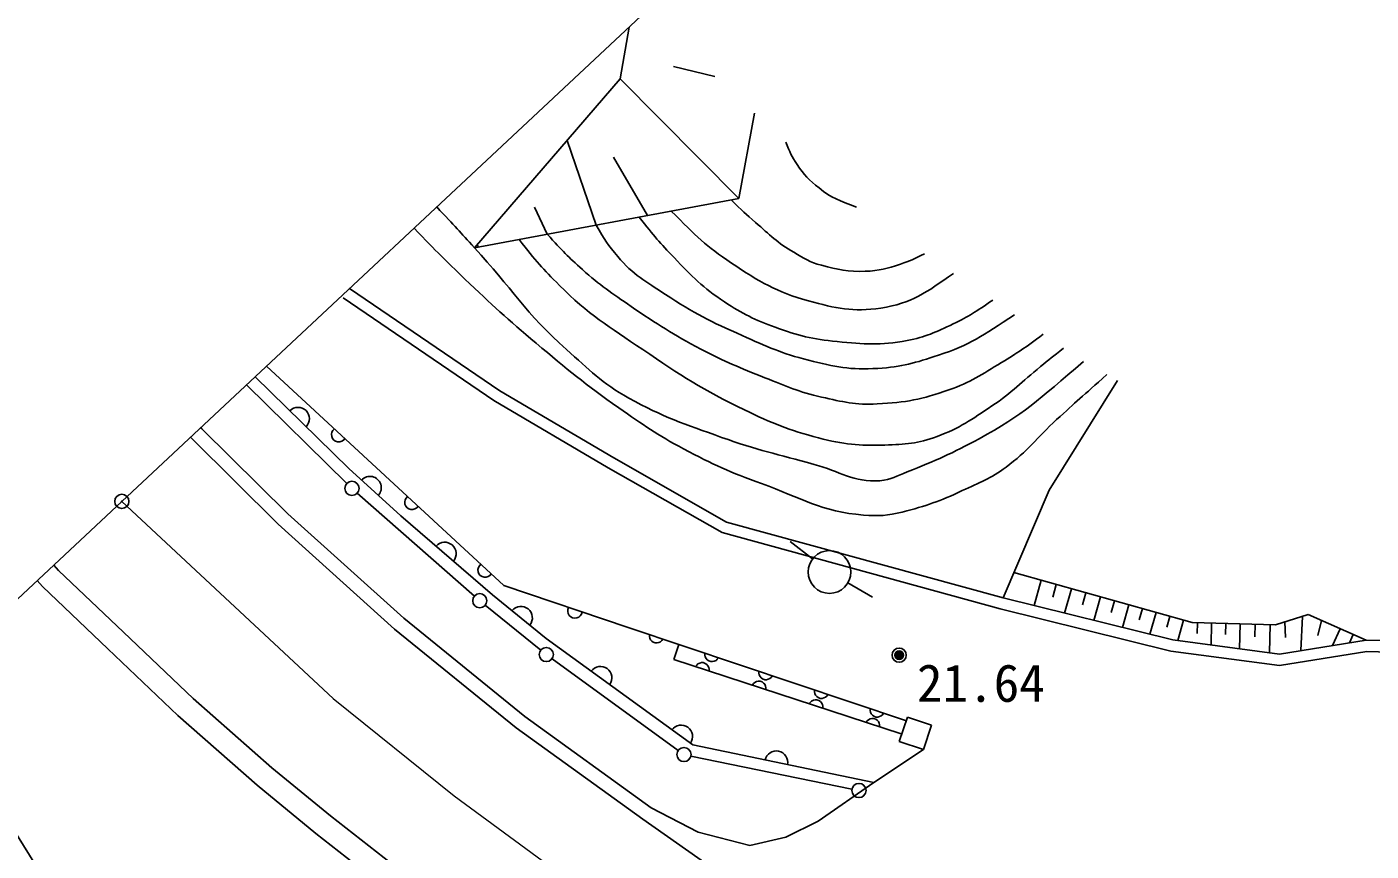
# Model space of a CAD drawing. Units: millimetres at full size, sheet at 1:1000; details may follow other scales. Extents: x 40000 to 680000, y 20000 to 380000.
# Drawn here: x 244462 to 291666, y 286060 to 314994 of the extents above; entities that cross this region are included whole.
import ezdxf
from ezdxf.enums import TextEntityAlignment as Align

# ---------------------------------------------------------------- set-up
doc = ezdxf.new("R2010")
doc.units = ezdxf.units.MM
doc.header["$LTSCALE"] = 1000
doc.header["$PDMODE"] = 32
doc.header["$PDSIZE"] = 500
doc.linetypes.add('CHAIN', pattern=[18.5, 12, -1.5, 3.5, -1.5])
doc.linetypes.add('DASHED', pattern=[7.5, 6, -1.5])
for name, color, linetype, lineweight in [('M-BGD', 7, 'Continuous', 25), ('M-BMK', 2, 'CHAIN', 13), ('M-BMK-OTRS', 5, 'Continuous', 25), ('M-STR-STRC', 7, 'Continuous', 25)]:
    doc.layers.add(name, color=color, linetype=linetype, lineweight=lineweight)
doc.layers.add('M-OTRS', color=6, linetype='Continuous')
doc.styles.add('ＭＳ ゴシック', font='')
doc.styles.get('ＭＳ ゴシック').set_extended_font_data('MS Gothic')

msp = doc.modelspace()

# ---------------------------------------------------------------- linework, layer by layer
at = {"layer": 'M-BGD'}
for p, q in [((265300, 313169), (265607, 314988)), ((268615, 313249), (267169, 313600)), ((260184, 307238), (265300, 313169)), ((269467, 308975), (265300, 313169)), ((269467, 308975), (270017, 311960)), ((264455, 308037), (263431, 311002)), ((266260, 308375), (265060, 310418)), ((260184, 307238), (269467, 308975)), ((262733, 307715), (262288, 308671)), ((260308, 307261), (260290, 307360)), ((255567, 305482), (260860, 301883)), ((255791, 305812), (261074, 302221)), ((261209, 295385), (252875, 303086)), ((252476, 302713), (255773, 299487)), ((261074, 302221), (265078, 299860)), ((260860, 301883), (264878, 299513)), ((250610, 300887), (250570, 300931)), ((253624, 297905), (250610, 300887)), ((265078, 299860), (269026, 297612)), ((255773, 299487), (257590, 297827)), ((264878, 299513), (268872, 297240)), ((257694, 294233), (253624, 297905)), ((257590, 297827), (260817, 295060)), ((269026, 297612), (278740, 294955)), ((268872, 297240), (278639, 294568)), ((272055, 296318), (271265, 296932)), ((279118, 295838), (285379, 294081)), ((280080, 295567), (279832, 294683)), ((260817, 295060), (262702, 293526)), ((265582, 293905), (261209, 295385)), ((273293, 295477), (274154, 294969)), ((280611, 295419), (280487, 294977)), ((281142, 295270), (280902, 294417)), ((281653, 295126), (281534, 294700)), ((278639, 294568), (284628, 293078)), ((278740, 294955), (284702, 293471)), ((282165, 294983), (281934, 294160)), ((282659, 294844), (282543, 294433)), ((283152, 294706), (282930, 293913)), ((283633, 294571), (283522, 294174)), ((261950, 290789), (257694, 294233)), ((284115, 294436), (283900, 293671)), ((284596, 294301), (284489, 293918)), ((285078, 294166), (284877, 293448)), ((285379, 294081), (288304, 294007)), ((288304, 294007), (289455, 294361)), ((288637, 294109), (288656, 293564)), ((289260, 294301), (289203, 293099)), ((289455, 294361), (291489, 293466)), ((289921, 294156), (289793, 293627)), ((275347, 290630), (265582, 293905)), ((266321, 293594), (266321, 293657)), ((285566, 294076), (285557, 293704)), ((286066, 294064), (286046, 293294)), ((286566, 294051), (286556, 293666)), ((287066, 294038), (287043, 293162)), ((287591, 294025), (287580, 293587)), ((288117, 294012), (288092, 293023)), ((290574, 293868), (290314, 293277)), ((291032, 293667), (290902, 293371)), ((262702, 293526), (267849, 289786)), ((266334, 293537), (266321, 293594)), ((266365, 293474), (266334, 293537)), ((266403, 293429), (266365, 293474)), ((266454, 293391), (266403, 293429)), ((266530, 293366), (266454, 293391)), ((266593, 293366), (266530, 293366)), ((266650, 293378), (266593, 293366)), ((266713, 293410), (266650, 293378)), ((266757, 293448), (266713, 293410)), ((266795, 293498), (266757, 293448)), ((267185, 292790), (267355, 293310)), ((284702, 293471), (288443, 292977)), ((288443, 292977), (291489, 293466)), ((291489, 293466), (294169, 293404)), ((275168, 290180), (267185, 292790)), ((268090, 292662), (268027, 292630)), ((268146, 292675), (268090, 292662)), ((268210, 292676), (268146, 292675)), ((268286, 292651), (268210, 292676)), ((268271, 292940), (268271, 293003)), ((268284, 292883), (268271, 292940)), ((268315, 292820), (268284, 292883)), ((268353, 292775), (268315, 292820)), ((268404, 292737), (268353, 292775)), ((268480, 292712), (268404, 292737)), ((268543, 292712), (268480, 292712)), ((268600, 292724), (268543, 292712)), ((268663, 292756), (268600, 292724)), ((268707, 292794), (268663, 292756)), ((268745, 292844), (268707, 292794)), ((284628, 293078), (288449, 292573)), ((288449, 292573), (291516, 293065)), ((291516, 293065), (294153, 293005)), ((267983, 292592), (267945, 292541)), ((268027, 292630), (267983, 292592)), ((268337, 292613), (268286, 292651)), ((268375, 292569), (268337, 292613)), ((268407, 292506), (268375, 292569)), ((268420, 292449), (268407, 292506)), ((268420, 292386), (268420, 292449)), ((270163, 292305), (270163, 292369)), ((270176, 292248), (270163, 292305)), ((270207, 292185), (270176, 292248)), ((270637, 292210), (270599, 292159)), ((269978, 291940), (269941, 291889)), ((270022, 291978), (269978, 291940)), ((270085, 292010), (270022, 291978)), ((270142, 292023), (270085, 292010)), ((270206, 292023), (270142, 292023)), ((270282, 291998), (270206, 292023)), ((270245, 292141), (270207, 292185)), ((270295, 292103), (270245, 292141)), ((270332, 291961), (270282, 291998)), ((270371, 292077), (270295, 292103)), ((270371, 291916), (270332, 291961)), ((270434, 292077), (270371, 292077)), ((270403, 291853), (270371, 291916)), ((270416, 291797), (270403, 291853)), ((270416, 291733), (270416, 291797)), ((270491, 292090), (270434, 292077)), ((270555, 292121), (270491, 292090)), ((270599, 292159), (270555, 292121)), ((271974, 291287), (271937, 291236)), ((272018, 291325), (271974, 291287)), ((272081, 291357), (272018, 291325)), ((272138, 291370), (272081, 291357)), ((272116, 291650), (272116, 291713)), ((272128, 291593), (272116, 291650)), ((272160, 291530), (272128, 291593)), ((272201, 291370), (272138, 291370)), ((272198, 291486), (272160, 291530)), ((272248, 291448), (272198, 291486)), ((272277, 291346), (272201, 291370)), ((272324, 291422), (272248, 291448)), ((272328, 291308), (272277, 291346)), ((272387, 291422), (272324, 291422)), ((272367, 291264), (272328, 291308)), ((272398, 291201), (272367, 291264)), ((272444, 291435), (272387, 291422)), ((272508, 291466), (272444, 291435)), ((272552, 291504), (272508, 291466)), ((272590, 291554), (272552, 291504)), ((266387, 287581), (261950, 290789)), ((272411, 291144), (272398, 291201)), ((272412, 291081), (272411, 291144)), ((274069, 290995), (274069, 291058)), ((274081, 290938), (274069, 290995)), ((274113, 290875), (274081, 290938)), ((274151, 290831), (274113, 290875)), ((274201, 290793), (274151, 290831)), ((274277, 290767), (274201, 290793)), ((274397, 290780), (274340, 290767)), ((274461, 290811), (274397, 290780)), ((274505, 290849), (274461, 290811)), ((274543, 290899), (274505, 290849)), ((273970, 290634), (273932, 290584)), ((274014, 290673), (273970, 290634)), ((274077, 290705), (274014, 290673)), ((274134, 290718), (274077, 290705)), ((274197, 290718), (274134, 290718)), ((274273, 290693), (274197, 290718)), ((274324, 290655), (274273, 290693)), ((274340, 290767), (274277, 290767)), ((274362, 290611), (274324, 290655)), ((274394, 290548), (274362, 290611)), ((274407, 290491), (274394, 290548)), ((274408, 290428), (274407, 290491)), ((275098, 289905), (275380, 290756)), ((275380, 290756), (276230, 290475)), ((276230, 290475), (275948, 289623)), ((275948, 289623), (275098, 289905)), ((267849, 289786), (274204, 288463)), ((274204, 288463), (275948, 289623)), ((274204, 288463), (272252, 287109)), ((268035, 286729), (266387, 287581)), ((272252, 287109), (271113, 286546)), ((269848, 286259), (268035, 286729)), ((271113, 286546), (269848, 286259))]:
    msp.add_line(p, q, dxfattribs=at)
at = {"layer": 'M-BGD', "linetype": 'DASHED'}
for p, q in [((280357, 298736), (282756, 302582)), ((278740, 294955), (280357, 298736)), ((245006, 295350), (244820, 295555)), ((247309, 293162), (245006, 295350)), ((249765, 290825), (247309, 293162)), ((252550, 288379), (249765, 290825)), ((254609, 286678), (252550, 288379)), ((256791, 284977), (254609, 286678))]:
    msp.add_line(p, q, dxfattribs=at)
at = {"layer": 'M-BGD'}
for centre, radius in [((272647, 295858), 750), ((275093, 292938), 150), ((275093, 292938), 120), ((275093, 292938), 90), ((275093, 292938), 60), ((275093, 292938), 30), ((275093, 292938), 20)]:
    msp.add_circle(centre, radius, dxfattribs=at)
for centre, radius, start, end in [((253984, 301238), 400, 315.6248, 135.6248), ((255415, 300677), 254, 126.8703, 327.648), ((256509, 298815), 400, 317.5793, 137.5794), ((257985, 298302), 254, 126.8703, 327.648), ((259135, 296502), 400, 319.3956, 139.3956), ((260556, 295926), 254, 126.8703, 327.648), ((261813, 294250), 400, 320.8517, 140.8517), ((263707, 294491), 254, 150.9171, 351.6948), ((264606, 292142), 400, 323.994, 143.994), ((267438, 290085), 400, 323.994, 143.994), ((270778, 289176), 400, 348.2402, 168.2402)]:
    msp.add_arc(centre, radius, start, end, dxfattribs=at)
for points, knots in [([(271112, 310953), (271256, 310585), (271318, 310452), (271507, 310164), (271749, 309795), (271937, 309620), (272280, 309342), (272729, 308978), (272988, 308900), (273598, 308668)], [0, 0, 0, 0, 1, 1, 1, 2, 2, 2, 3, 3, 3, 3]), ([(269189, 308924), (269590, 308535), (269706, 308428), (270053, 308127), (270553, 307692), (270818, 307415), (271391, 307081), (271753, 306870), (271956, 306730), (272362, 306624), (272948, 306469), (273295, 306392), (273901, 306414), (274393, 306432), (274670, 306508), (275135, 306667), (275476, 306783), (275605, 306839), (275982, 307031)], [0, 0, 0, 0, 1, 1, 1, 2, 2, 2, 3, 3, 3, 4, 4, 4, 5, 5, 5, 6, 6, 6, 6]), ([(258852, 308674), (259502, 307980), (259666, 307801), (260184, 307238), (261457, 305858), (262001, 304916), (263407, 303672), (264219, 302953), (264650, 302494), (265597, 301965), (266804, 301290), (267556, 301052), (268858, 300585), (270102, 300140), (270832, 299988), (272106, 299637), (273002, 299391), (273488, 298998), (274415, 299062), (274809, 299089), (275008, 299230), (275375, 299375), (276386, 299774), (276949, 300018), (277904, 300537), (279467, 301387), (279973, 301897), (281566, 303244)], [0, 0, 0, 0, 1, 1, 1, 2, 2, 2, 3, 3, 3, 4, 4, 4, 5, 5, 5, 6, 6, 6, 7, 7, 7, 8, 8, 8, 9, 9, 9, 9]), ([(265962, 308319), (266505, 307628), (266680, 307421), (267191, 306893), (267829, 306232), (268190, 305844), (268960, 305341), (269611, 304916), (270008, 304711), (270740, 304449), (271561, 304156), (272046, 304030), (272914, 303945), (273868, 303851), (274425, 303810), (275368, 303984), (276029, 304106), (276382, 304276), (276989, 304568), (277560, 304843), (277766, 304982), (278380, 305405)], [0, 0, 0, 0, 1, 1, 1, 2, 2, 2, 3, 3, 3, 4, 4, 4, 5, 5, 5, 6, 6, 6, 7, 7, 7, 7]), ([(267088, 308530), (267977, 307629), (268302, 307311), (269210, 306701), (270185, 306046), (270777, 305687), (271910, 305377), (272873, 305113), (273467, 304975), (274454, 305125), (275543, 305291), (276033, 305663), (276998, 306342)], [0, 0, 0, 0, 1, 1, 1, 2, 2, 2, 3, 3, 3, 4, 4, 4, 4]), ([(258056, 307930), (258899, 307057), (259132, 306825), (259845, 306141), (260793, 305230), (261339, 304734), (262346, 303889), (263447, 302965), (264067, 302445), (265245, 301621), (266108, 301017), (266595, 300675), (267525, 300179), (268557, 299629), (269161, 299360), (270261, 298961), (271636, 298463), (272382, 297965), (273841, 297858), (274373, 297819), (274686, 297830), (275203, 297962), (276049, 298177), (276516, 298345), (277308, 298713), (277926, 299001), (278296, 299135), (278845, 299539), (279612, 300103), (279920, 300564), (280623, 301207), (281306, 301832), (281529, 302029), (282390, 302786)], [0, 0, 0, 0, 1, 1, 1, 2, 2, 2, 3, 3, 3, 4, 4, 4, 5, 5, 5, 6, 6, 6, 7, 7, 7, 8, 8, 8, 9, 9, 9, 10, 10, 10, 11, 11, 11, 11]), ([(264455, 308037), (264744, 307513), (264875, 307330), (265213, 306928), (265751, 306288), (266194, 306060), (266891, 305597), (267881, 304938), (268488, 304641), (269575, 304160), (270465, 303766), (270967, 303532), (271909, 303292), (272838, 303056), (273390, 302945), (274347, 303006), (275194, 303059), (275664, 303202), (276470, 303466), (277595, 303833), (278003, 304146), (279145, 304887)], [0, 0, 0, 0, 1, 1, 1, 2, 2, 2, 3, 3, 3, 4, 4, 4, 5, 5, 5, 6, 6, 6, 7, 7, 7, 7]), ([(261744, 307530), (262350, 306752), (262572, 306515), (263163, 305921), (264181, 304898), (264897, 304479), (266090, 303667), (267429, 302755), (268197, 302254), (269656, 301550), (270635, 301077), (271208, 300844), (272259, 300567), (273144, 300333), (273675, 300291), (274590, 300316), (275315, 300336), (275740, 300369), (276422, 300615), (277232, 300909), (277632, 301212), (278351, 301687), (279067, 302159), (279387, 302534), (280056, 303071), (280371, 303325), (280471, 303405), (280865, 303720)], [0, 0, 0, 0, 1, 1, 1, 2, 2, 2, 3, 3, 3, 4, 4, 4, 5, 5, 5, 6, 6, 6, 7, 7, 7, 8, 8, 8, 9, 9, 9, 9]), ([(280154, 304202), (279478, 303710), (279275, 303568), (278681, 303209), (277986, 302789), (277602, 302522), (276837, 302250), (275894, 301916), (275323, 301807), (274324, 301758), (273555, 301719), (273119, 301829), (272368, 301998), (271565, 302180), (271139, 302375), (270373, 302679), (269482, 303033), (268982, 303236), (268132, 303681), (267138, 304201), (266609, 304548), (265682, 305180), (264989, 305653), (264594, 305917), (263968, 306476), (263459, 306931), (263284, 307111), (262733, 307715)], [0, 0, 0, 0, 1, 1, 1, 2, 2, 2, 3, 3, 3, 4, 4, 4, 5, 5, 5, 6, 6, 6, 7, 7, 7, 8, 8, 8, 9, 9, 9, 9])]:
    msp.add_open_spline(points, degree=3, knots=knots, dxfattribs=at)
msp.add_point((275093, 292938), dxfattribs=at)
at = {"layer": 'M-BMK'}
for p, q in [((247795, 298336), (255219, 291420)), ((255219, 291420), (259464, 288000)), ((259464, 288000), (263907, 284745))]:
    msp.add_line(p, q, dxfattribs=at)
at = {"layer": 'M-BMK-OTRS'}
for p, q in [((271657, 320644), (247795, 298336)), ((247795, 298336), (223932, 276028))]:
    msp.add_line(p, q, dxfattribs=at)
at = {"layer": 'M-OTRS'}
msp.add_point((247795, 298336), dxfattribs=at)
at = {"layer": 'M-STR-STRC'}
for p, q in [((255698, 298969), (252173, 302430)), ((250249, 300540), (250204, 300589)), ((253281, 297541), (250249, 300540)), ((260178, 295015), (256064, 298629)), ((257369, 293853), (253281, 297541)), ((245578, 295911), (245404, 296101)), ((247860, 293741), (245578, 295911)), ((262508, 293117), (260560, 294693)), ((250305, 291416), (247860, 293741)), ((261646, 290392), (257369, 293853)), ((267332, 289596), (262904, 292812)), ((253069, 288988), (250305, 291416)), ((266094, 287176), (261646, 290392)), ((273436, 288237), (267779, 289398)), ((255119, 287295), (253069, 288988)), ((243174, 288129), (245270, 284778)), ((257283, 285607), (255119, 287295)), ((266094, 287176), (269212, 284992))]:
    msp.add_line(p, q, dxfattribs=at)
for centre in [(255876, 298794), (260365, 294850), (262702, 292959), (267535, 289449), (273681, 288187)]:
    msp.add_circle(centre, 249, dxfattribs=at)

# ---------------------------------------------------------------- texts
at = {"layer": 'M-BGD', "style": 'ＭＳ ゴシック'}
msp.add_text('21.64', height=1320, dxfattribs=at).set_placement((277963, 291961), align=Align.MIDDLE_CENTER)

doc.saveas('drawing.dxf')
